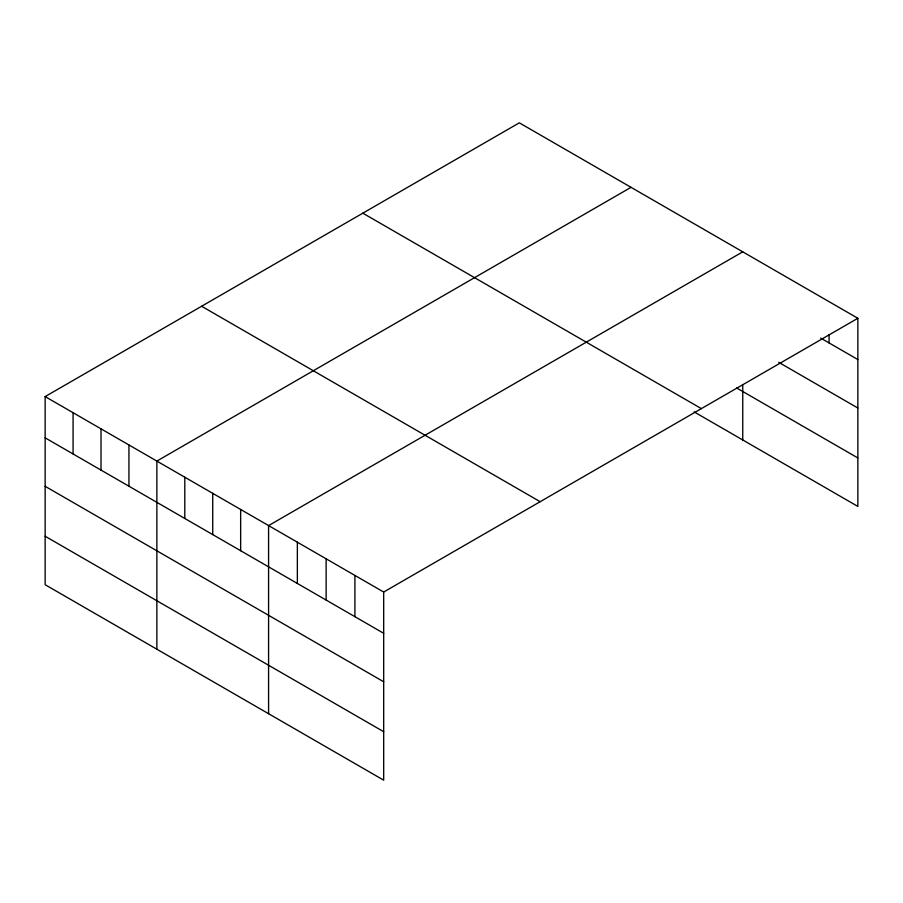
<?xml version="1.0" encoding="UTF-8"?>
<svg xmlns="http://www.w3.org/2000/svg" width="903" height="903" viewBox="0 0 903 903"><rect width="100%" height="100%" fill="white"/><g stroke="black" fill="none" stroke-linecap="round" stroke-linejoin="round"><path stroke-width="1.35" d="M857.85 318.285L383.685 592.041L383.685 780.169L45.15 584.715L45.15 396.586L519.315 122.831L857.85 318.285L857.85 506.414L694.17 411.915M631.028 187.327L156.862 461.083L156.862 649.212M742.751 251.835L268.586 525.591L268.586 713.72M820.68 338.083L857.85 359.541M778.713 362.317L857.85 408.009M736.679 387.985L857.85 457.945M362.837 213.176L701.371 408.619M201.629 306.252L540.163 501.696M45.15 396.586L383.685 592.041M45.15 437.842L383.685 633.296M45.15 486.311L383.685 681.765M45.15 536.247L383.685 731.701M829.078 334.674L829.078 342.926M742.751 384.554L742.751 439.953M354.913 575.425L354.913 616.681M326.13 558.81L326.13 600.066M297.358 542.195L297.358 583.451M240.649 509.461L240.649 550.717M212.724 493.331L212.724 534.587M184.799 477.213L184.799 518.469M128.937 444.965L128.937 486.22M101.012 428.835L101.012 470.091M73.075 412.716L73.075 453.972"/></g></svg>
